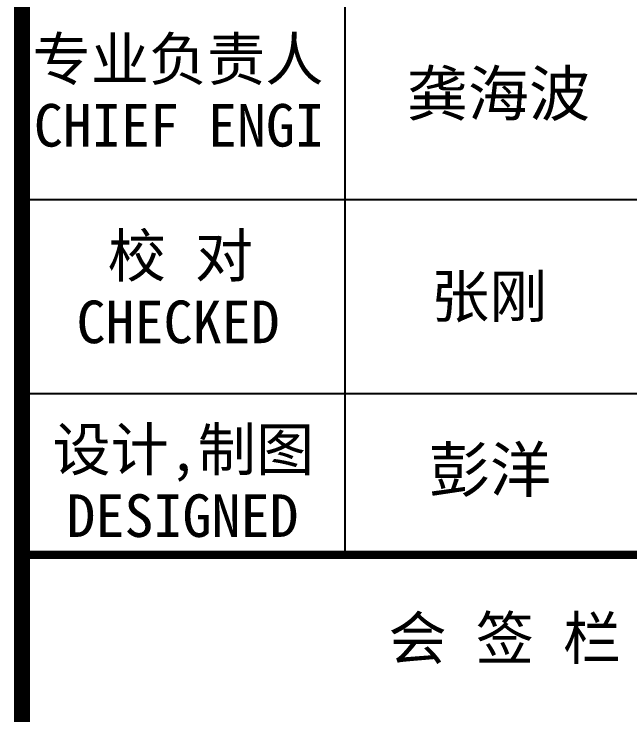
# Model space of a CAD drawing. Extents: x 69728788 to 149766163, y 20718153 to 43663798.
# Drawn here: x 74924938 to 74928735, y 21063762 to 21068086 of the extents above; entities that cross this region are included whole.
import ezdxf

# ---------------------------------------------------------------- set-up
doc = ezdxf.new("R2010")
doc.units = 0
doc.header["$LTSCALE"] = 1000
doc.header["$MEASUREMENT"] = 0
doc.layers.add('图框', color=253, linetype='CONTINUOUS')
doc.styles.add('STYLE-黑体', font='simhei.ttf')

msp = doc.modelspace()

# ---------------------------------------------------------------- linework, layer by layer
at = {"layer": '图框', "color": 0}
for p, q in [((74924987.1, 21066941.2), (74930996.3, 21066941.2)), ((74924987.1, 21065746), (74930996.3, 21065746))]:
    msp.add_line(p, q, dxfattribs=at)
at = {"layer": '图框', "color": 4, "const_width": 98.6}
msp.add_lwpolyline([(74924987.1, 21080274.3), (74924987.1, 21040274.3)], dxfattribs=at)
at = {"layer": '图框', "color": 0, "const_width": 50}
msp.add_lwpolyline([(74924987.1, 21071522.8), (74930996.3, 21071522.8), (74930996.3, 21061363.6), (74924987.1, 21061363.6)], close=True, dxfattribs=at)
at = {"layer": '图框', "color": 0}
msp.add_lwpolyline([(74926979.1, 21064750), (74926979.1, 21070526.8)], dxfattribs=at)
at = {"layer": '图框', "color": 0, "const_width": 50}
msp.add_lwpolyline([(74924987.1, 21064750), (74930996.3, 21064750)], dxfattribs=at)

# ---------------------------------------------------------------- texts
at = {"layer": '图框', "color": 0, "style": 'STYLE-黑体'}
for s, p in [('专业负责人', (74925052.1, 21067676.5)), ('CHIEF ENGI', (74925059.8, 21067268.1)), ('校 对', (74925514.7, 21066463.9)), ('CHECKED  ', (74925322.9, 21066055.5)), ('设计,制图', (74925174.5, 21065268.7)), ('DESIGNED ', (74925260.5, 21064860.3)), ('会 签 栏', (74927245.9, 21064105))]:
    msp.add_text(s, height=262.94, dxfattribs=at).set_placement(p)
at = {"layer": '图框', "color": 4, "style": 'STYLE-黑体'}
for s, height, p in [('龚海波', 276.09, (74927358.8, 21067457)), ('张刚', 262.94, (74927508, 21066213.6)), ('彭洋', 276.09, (74927494.5, 21065137.1))]:
    msp.add_text(s, height=height, dxfattribs=at).set_placement(p)

doc.saveas('drawing.dxf')
